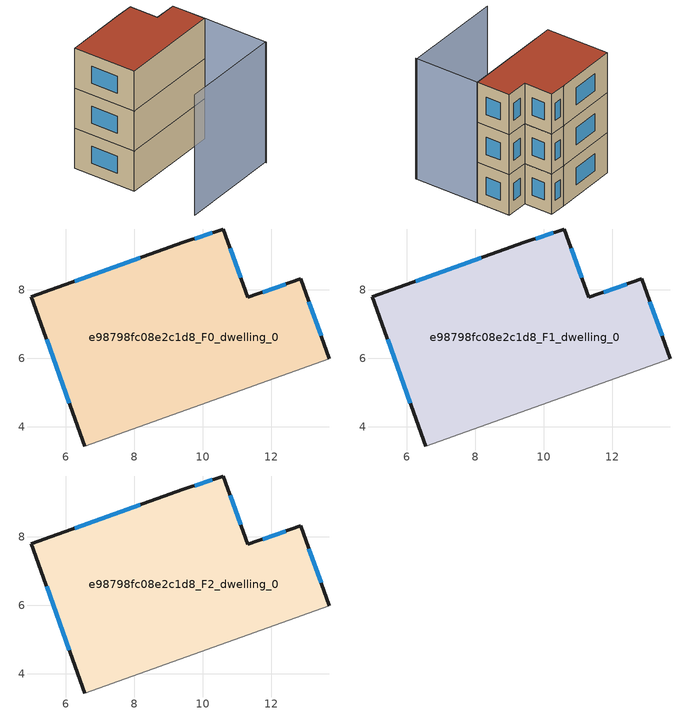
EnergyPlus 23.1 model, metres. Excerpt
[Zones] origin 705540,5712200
e98798fc08e2c1d8_F0_dwelling_0
 floor ground (EU_floor_Construction): 12.86,8.32 13.7,5.99 6.55,3.43 4.99,7.8 9.43,9.39 10.6,9.78 11.31,7.78 z0
 wall outside (EU_wall_Construction): 13.7,5.99 12.86,8.32 11.31,7.78 10.6,9.78 9.43,9.39 4.99,7.8 6.55,3.43 z0:3
 wall adiabatic (EU_wall_Construction): 6.55,3.43 13.7,5.99 z0:3
 window (EU_Window_Construction): 11.11,8.35 10.81,9.21 / 12.42,8.17 11.75,7.94 / 13.46,6.65 13.1,7.66 / 5.43,6.56 6.1,4.68 / 8.17,8.94 6.25,8.26 / 10.27,9.67 9.77,9.5 z0.85:2.15
e98798fc08e2c1d8_F1_dwelling_0
 floor to e98798fc08e2c1d8_F0_dwelling_0 (EU_floor_Construction): 12.86,8.32 13.7,5.99 6.55,3.43 4.99,7.8 9.43,9.39 10.6,9.78 11.31,7.78 z3
 wall outside (EU_wall_Construction): 13.7,5.99 12.86,8.32 11.31,7.78 10.6,9.78 9.43,9.39 4.99,7.8 6.55,3.43 z3:6
 wall adiabatic (EU_wall_Construction): 6.55,3.43 13.7,5.99 z3:6
 window (EU_Window_Construction): 11.11,8.35 10.81,9.21 / 12.42,8.17 11.75,7.94 / 13.46,6.65 13.1,7.66 / 5.43,6.56 6.1,4.68 / 8.17,8.94 6.25,8.26 / 10.27,9.67 9.77,9.5 z3.85:5.15
e98798fc08e2c1d8_F2_dwelling_0
 floor to e98798fc08e2c1d8_F1_dwelling_0 (EU_floor_Construction): 12.86,8.32 13.7,5.99 6.55,3.43 4.99,7.8 9.43,9.39 10.6,9.78 11.31,7.78 z6
 wall outside (EU_wall_Construction): 13.7,5.99 12.86,8.32 11.31,7.78 10.6,9.78 9.43,9.39 4.99,7.8 6.55,3.43 z6:9
 wall adiabatic (EU_wall_Construction): 6.55,3.43 13.7,5.99 z6:9
 window (EU_Window_Construction): 11.11,8.35 10.81,9.21 / 12.42,8.17 11.75,7.94 / 13.46,6.65 13.1,7.66 / 5.43,6.56 6.1,4.68 / 8.17,8.94 6.25,8.26 / 10.27,9.67 9.77,9.5 z6.85:8.15
 roof outside (EU_roof_Construction): 13.7,5.99 12.86,8.32 11.31,7.78 10.6,9.78 9.43,9.39 4.99,7.8 6.55,3.43 z9
shading: 8.14,-0.99 15.33,1.58 / 6.55,3.43 13.7,5.99 / 13.7,5.99 15.31,1.48 z0:9
[Building]
EU S2 Campaign: North Axis=0; Terrain=City; Solar Distribution=FullExterior
[Site:Location]
London: Latitude=51.5; Longitude=-0.5; Time Zone=0; Elevation=25
[SizingPeriod:WeatherFileDays]
AnnualSizingPeriod: Begin Month=1; Begin Day of Month=1; End Month=12; End Day of Month=31; Day of Week for Start Day=Monday; Use Weather File Daylight Saving Period=No; Use Weather File Rain and Snow Indicators=No
[MATERIAL]
EU_InternalMass_Material: Roughness=MediumRough; Thickness=0.1; Conductivity=1; Density=1800; Specific Heat=900; Thermal Absorptance=0.9; Solar Absorptance=0.7; Visible Absorptance=0.7
[MATERIAL:NOMASS] Roughness=MediumRough; Thermal Absorptance=0.9; Solar Absorptance=0.7; Visible Absorptance=0.7
Name | Thermal Resistance
EU_wall_NoMass | 0.71061
EU_roof_NoMass | 2.41608
EU_floor_NoMass | 1.75078
[WINDOWMATERIAL:SIMPLEGLAZINGSYSTEM]
EU_Window_SimpleGlazing: UFactor=2.64892; Solar Heat Gain Coefficient=0.76; Visible Transmittance=0.76
[CONSTRUCTION]
EU_wall_Construction: EU_wall_NoMass
EU_roof_Construction: EU_roof_NoMass
EU_floor_Construction: EU_floor_NoMass
EU_Window_Construction: EU_Window_SimpleGlazing
EU_InternalMass_Construction: EU_InternalMass_Material
[ZONE] Type=1; Multiplier=1; Ceiling Height=autocalculate; Volume=95.0039; Floor Area=autocalculate; Part of Total Floor Area=Yes
e98798fc08e2c1d8_F0_dwelling_0; e98798fc08e2c1d8_F1_dwelling_0; e98798fc08e2c1d8_F2_dwelling_0
[INTERNALMASS] Construction=EU_InternalMass_Construction; Surface Area=31.6678
Name | Zone or ZoneList
e98798fc08e2c1d8_F0_dwelling_0_EU_InternalMass | e98798fc08e2c1d8_F0_dwelling_0
e98798fc08e2c1d8_F1_dwelling_0_EU_InternalMass | e98798fc08e2c1d8_F1_dwelling_0
e98798fc08e2c1d8_F2_dwelling_0_EU_InternalMass | e98798fc08e2c1d8_F2_dwelling_0
[OTHEREQUIPMENT] Fuel Type=Electricity; Design Level Calculation Method=Watts/Area; Power per Zone Floor Area=1; Fraction Latent=0; Fraction Radiant=0; Fraction Lost=0; Carbon Dioxide Generation Rate=0; EndUse Subcategory=EU_Step8_InternalGains
Name | Zone or ZoneList or Space or SpaceList | Schedule
EU_Step8_InternalGain_e98798fc08e2c1d8_F0_dwelling_0_f000 | e98798fc08e2c1d8_F0_dwelling_0 | EU_Step8_GainSchedule_e98798fc08e2c1d8_F0_dwelling_0_f000
EU_Step8_InternalGain_e98798fc08e2c1d8_F1_dwelling_0_f000 | e98798fc08e2c1d8_F1_dwelling_0 | EU_Step8_GainSchedule_e98798fc08e2c1d8_F1_dwelling_0_f000
EU_Step8_InternalGain_e98798fc08e2c1d8_F2_dwelling_0_f000 | e98798fc08e2c1d8_F2_dwelling_0 | EU_Step8_GainSchedule_e98798fc08e2c1d8_F2_dwelling_0_f000
[ZONEVENTILATION:DESIGNFLOWRATE] Schedule=EU_AlwaysOn; Design Flow Rate Calculation Method=AirChanges/Hour; Air Changes per Hour=0.496673; Ventilation Type=Natural; Fan Pressure Rise=0; Fan Total Efficiency=1; Constant Term Coefficient=1; Temperature Term Coefficient=0; Velocity Term Coefficient=0; Velocity Squared Term Coefficient=0; Minimum Indoor Temperature=-100; Maximum Indoor Temperature=100; Delta Temperature=-100; Minimum Outdoor Temperature=-100; Maximum Outdoor Temperature=100; Maximum Wind Speed=40
Name | Zone or ZoneList or Space or SpaceList
EU_ConstantAir_e98798fc08e2c1d8_F0_dwelling_0 | e98798fc08e2c1d8_F0_dwelling_0
EU_ConstantAir_e98798fc08e2c1d8_F1_dwelling_0 | e98798fc08e2c1d8_F1_dwelling_0
EU_ConstantAir_e98798fc08e2c1d8_F2_dwelling_0 | e98798fc08e2c1d8_F2_dwelling_0
[HVACTEMPLATE:THERMOSTAT] Constant Heating Setpoint=20; Constant Cooling Setpoint=50
EU_HeatOnly_e98798fc08e2c1d8_F0_dwelling_0; EU_HeatOnly_e98798fc08e2c1d8_F1_dwelling_0; EU_HeatOnly_e98798fc08e2c1d8_F2_dwelling_0
[HVACTEMPLATE:ZONE:IDEALLOADSAIRSYSTEM] System Availability Schedule=EU_AlwaysOn; Maximum Heating Supply Air Temperature=50; Minimum Cooling Supply Air Temperature=13; Maximum Heating Supply Air Humidity Ratio=0.0156; Minimum Cooling Supply Air Humidity Ratio=0.0077; Heating Limit=NoLimit; Cooling Limit=NoLimit; Heating Availability Schedule=EU_AlwaysOn; Cooling Availability Schedule=EU_CoolingOff; Dehumidification Control Type=ConstantSensibleHeatRatio; Cooling Sensible Heat Ratio=0.7; Dehumidification Setpoint=60; Humidification Control Type=None; Humidification Setpoint=30; Outdoor Air Method=None; Outdoor Air Flow Rate per Person=0.00944; Outdoor Air Flow Rate per Zone Floor Area=0; Outdoor Air Flow Rate per Zone=0; Demand Controlled Ventilation Type=None; Outdoor Air Economizer Type=NoEconomizer; Heat Recovery Type=None; Sensible Heat Recovery Effectiveness=0.7; Latent Heat Recovery Effectiveness=0.65
Name | Template Thermostat
e98798fc08e2c1d8_F0_dwelling_0 | EU_HeatOnly_e98798fc08e2c1d8_F0_dwelling_0
e98798fc08e2c1d8_F1_dwelling_0 | EU_HeatOnly_e98798fc08e2c1d8_F1_dwelling_0
e98798fc08e2c1d8_F2_dwelling_0 | EU_HeatOnly_e98798fc08e2c1d8_F2_dwelling_0
[SIZING:ZONE] Zone Cooling Design Supply Air Temperature Input Method=SupplyAirTemperature; Zone Cooling Design Supply Air Temperature=13; Zone Heating Design Supply Air Temperature Input Method=SupplyAirTemperature; Zone Heating Design Supply Air Temperature=50; Zone Cooling Design Supply Air Humidity Ratio=0.008; Zone Heating Design Supply Air Humidity Ratio=0.008; Cooling Design Air Flow Method=DesignDay; Cooling Design Air Flow Rate=0; Cooling Minimum Air Flow per Zone Floor Area=0.000762; Cooling Minimum Air Flow=0; Cooling Minimum Air Flow Fraction=0.2; Heating Design Air Flow Method=DesignDay; Heating Design Air Flow Rate=0; Heating Maximum Air Flow per Zone Floor Area=0.002032; Heating Maximum Air Flow=0.141576; Heating Maximum Air Flow Fraction=0.3; Account for Dedicated Outdoor Air System=No; Dedicated Outdoor Air System Control Strategy=NeutralSupplyAir; Dedicated Outdoor Air Low Setpoint Temperature for Design=autosize; Dedicated Outdoor Air High Setpoint Temperature for Design=autosize; Zone Load Sizing Method=Sensible Load Only No Latent Load; Zone Latent Cooling Design Supply Air Humidity Ratio Input Method=HumidityRatioDifference; Zone Cooling Design Supply Air Humidity Ratio Difference=0.005; Zone Latent Heating Design Supply Air Humidity Ratio Input Method=HumidityRatioDifference; Zone Humidification Design Supply Air Humidity Ratio Difference=0.005
e98798fc08e2c1d8_F0_dwelling_0; e98798fc08e2c1d8_F1_dwelling_0; e98798fc08e2c1d8_F2_dwelling_0
[SCHEDULE:CONSTANT]
Name | Hourly Value
EU_AlwaysOn | 1
EU_CoolingOff | 0
[SCHEDULE:FILE] Column Number=1; Rows to Skip at Top=0; Number of Hours of Data=8760; Column Separator=Comma; Interpolate to Timestep=No; Minutes per Item=60; Adjust Schedule for Daylight Savings=Yes
Name | File
EU_Step8_GainSchedule_e98798fc08e2c1d8_F0_dwelling_0_f000 | ../../schedules/e98798fc08e2c1d8/e98798fc08e2c1d8_F0_dwelling_0_f000_gain.csv
EU_Step8_GainSchedule_e98798fc08e2c1d8_F1_dwelling_0_f000 | ../../schedules/e98798fc08e2c1d8/e98798fc08e2c1d8_F1_dwelling_0_f000_gain.csv
EU_Step8_GainSchedule_e98798fc08e2c1d8_F2_dwelling_0_f000 | ../../schedules/e98798fc08e2c1d8/e98798fc08e2c1d8_F2_dwelling_0_f000_gain.csv
